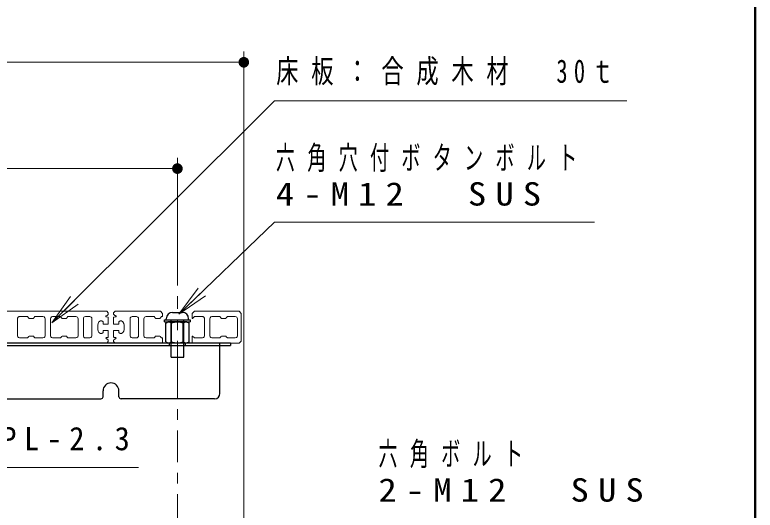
# Model space of a CAD drawing. Units: millimetres on the paper. Extents: x -385 to 0, y -594 to 267.
# Drawn here: x -69.7 to 0, y 156.4 to 203 of the extents above; entities that cross this region are included whole.
import ezdxf

# ---------------------------------------------------------------- set-up
doc = ezdxf.new("R2010")
doc.units = ezdxf.units.MM
doc.linetypes.add('USER1', pattern=[4.5, 2.5, -2])
doc.linetypes.add('USER2', pattern=[6, 3, -1, 1, -1])
doc.layers.add('1_10', color=7, linetype='Continuous', lineweight=25)
doc.layers.add('LY_3', color=7, linetype='Continuous', lineweight=13)
doc.styles.add('ＭＳ ゴシック', font='')
doc.styles.get('ＭＳ ゴシック').set_extended_font_data('MS Gothic')

# ---------------------------------------------------------------- blocks, each defined once
blk = doc.blocks.new('filled_dot')
at = {"color": 0, "linetype": 'Continuous', "lineweight": -2, "const_width": 1.25}
blk.add_lwpolyline([(-0.625, 0, 1), (0.625, 0, 1)], format="xyb", close=True, dxfattribs=at)

msp = doc.modelspace()

# ---------------------------------------------------------------- linework, layer by layer
at = {"layer": '1_10', "lineweight": 13}
for p, q in [((-48.118, 142.974), (-48.118, 199.576)), ((-148.118, 198.576), (-48.118, 198.576)), ((-54.368, 177.577), (-54.368, 189.576)), ((-141.868, 188.576), (-54.368, 188.576)), ((-54.231, 174.884), (-52.415, 177.323)), ((-54.231, 174.884), (-52.068, 176.962)), ((-66.189, 174.064), (-64.419, 176.537)), ((-51.722, 176.602), (-54.231, 174.884)), ((-66.189, 174.064), (-64.065, 176.183)), ((-63.712, 175.829), (-66.189, 174.064))]:
    msp.add_line(p, q, dxfattribs=at)
at = {"layer": '1_10', "linetype": 'USER2', "lineweight": 13}
for p, q in [((-54.368, 169.371), (-54.368, 176.577)), ((-54.368, 118.957), (-54.368, 171.044))]:
    msp.add_line(p, q, dxfattribs=at)
at = {"layer": '1_10', "color": 40, "lineweight": 13}
for p, q in [((-60.218, 175.154), (-55.968, 175.154)), ((-55.768, 174.954), (-55.968, 175.154)), ((-55.768, 174.654), (-55.768, 174.954)), ((-52.768, 175.154), (-52.968, 174.954)), ((-52.968, 174.479), (-52.968, 174.954)), ((-52.768, 175.154), (-48.568, 175.154)), ((-48.568, 175.154), (-48.368, 174.954)), ((-48.368, 174.954), (-48.368, 172.354)), ((-55.868, 174.654), (-55.768, 174.654)), ((-52.943, 174.479), (-52.968, 174.479)), ((-52.943, 172.829), (-52.968, 172.829)), ((-52.968, 172.154), (-52.968, 172.829)), ((-52.943, 172.829), (-52.768, 172.654)), ((-55.768, 172.154), (-60.218, 172.154)), ((-55.868, 172.654), (-55.768, 172.654)), ((-55.768, 172.154), (-55.768, 172.654)), ((-48.568, 172.154), (-52.968, 172.154)), ((-48.568, 172.154), (-48.368, 172.354))]:
    msp.add_line(p, q, dxfattribs=at)
at = {"layer": '1_10'}
for p, q in [((-54.818, 175.054), (-53.918, 175.054)), ((-55.568, 174.154), (-55.568, 174.354)), ((-55.568, 174.354), (-53.168, 174.354)), ((-55.418, 174.354), (-55.418, 174.454)), ((-55.418, 174.354), (-53.318, 174.354)), ((-54.968, 170.854), (-54.968, 174.354)), ((-53.768, 170.854), (-53.768, 174.354)), ((-53.318, 174.354), (-53.318, 174.454)), ((-53.168, 174.354), (-53.168, 174.154)), ((-55.568, 174.154), (-53.168, 174.154)), ((-55.465, 174.04), (-55.268, 174.154)), ((-55.465, 172.268), (-55.465, 174.04)), ((-53.468, 174.154), (-55.268, 174.154)), ((-54.916, 172.268), (-54.916, 174.04)), ((-53.819, 172.268), (-53.819, 174.04)), ((-53.271, 174.04), (-53.468, 174.154)), ((-53.271, 172.268), (-53.271, 174.04)), ((-54.968, 172.154), (-98.118, 172.154)), ((-55.465, 172.268), (-55.268, 172.154)), ((-53.468, 172.154), (-55.268, 172.154)), ((-55.118, 171.924), (-55.118, 172.154)), ((-49.368, 172.154), (-53.768, 172.154)), ((-53.618, 171.924), (-53.618, 172.154)), ((-53.271, 172.268), (-53.468, 172.154)), ((-49.368, 172.154), (-49.368, 171.924)), ((-50.368, 171.924), (-49.368, 171.924)), ((-54.968, 170.854), (-53.768, 170.854))]:
    msp.add_line(p, q, dxfattribs=at)
at = {"layer": '1_10', "color": 190}
for p, q in [((-49.368, 172.154), (-146.868, 172.154)), ((-50.368, 167.424), (-50.368, 172.154)), ((-146.868, 171.924), (-49.368, 171.924)), ((-61.368, 167.124), (-61.368, 167.674)), ((-59.868, 167.124), (-59.868, 167.674)), ((-134.668, 166.924), (-61.568, 166.924)), ((-50.868, 166.924), (-59.668, 166.924))]:
    msp.add_line(p, q, dxfattribs=at)
at = {"layer": '1_10', "color": 190, "linetype": 'USER1', "lineweight": 13}
msp.add_line((-49.368, 171.924), (-146.868, 171.924), dxfattribs=at)
at = {"layer": '1_10', "lineweight": 13}
for points in [[(-66.189, 174.064), (-45.243, 194.966), (-12.072, 194.966)], [(-54.231, 174.884), (-45.234, 183.529), (-15.105, 183.529)], [(-95.872, 167.784), (-88.38, 160.456), (-58.028, 160.456)]]:
    msp.add_lwpolyline(points, dxfattribs=at)
at = {"layer": '1_10', "color": 40, "lineweight": 13}
for points in [[(-75.218, 172.154), (-61.018, 172.154), (-60.868, 172.304), (-60.868, 172.43), (-60.873, 172.452), (-60.887, 172.469), (-60.985, 172.548), (-60.993, 172.553), (-61.002, 172.557), (-61.057, 172.573), (-61.083, 172.592), (-61.093, 172.622), (-61.093, 172.638), (-61.08, 172.672), (-61.047, 172.688), (-60.914, 172.7), (-60.881, 172.716), (-60.868, 172.751), (-60.868, 173.329), (-60.893, 173.354), (-61.343, 173.354), (-61.368, 173.329), (-61.368, 173.154), (-61.468, 173.054), (-61.618, 173.054), (-61.747, 173.155), (-61.834, 173.294), (-61.868, 173.454), (-61.868, 173.854), (-61.834, 174.014), (-61.747, 174.153), (-61.618, 174.254), (-61.468, 174.254), (-61.368, 174.154), (-61.368, 173.979), (-61.343, 173.954), (-60.893, 173.954), (-60.868, 173.979), (-60.868, 174.558), (-60.881, 174.592), (-60.914, 174.608), (-61.047, 174.62), (-61.08, 174.636), (-61.093, 174.671), (-61.093, 174.686), (-61.083, 174.717), (-61.057, 174.735), (-61.002, 174.751), (-60.993, 174.755), (-60.985, 174.76), (-60.887, 174.839), (-60.873, 174.857), (-60.868, 174.879), (-60.868, 175.004), (-61.018, 175.154), (-75.218, 175.154)], [(-60.218, 172.154), (-60.368, 172.304), (-60.368, 172.43), (-60.363, 172.452), (-60.349, 172.469), (-60.251, 172.548), (-60.243, 172.553), (-60.234, 172.557), (-60.179, 172.573), (-60.153, 172.592), (-60.143, 172.622), (-60.143, 172.638), (-60.156, 172.672), (-60.189, 172.688), (-60.322, 172.7), (-60.355, 172.716), (-60.368, 172.751), (-60.368, 173.329), (-60.343, 173.354), (-59.893, 173.354), (-59.868, 173.329), (-59.868, 173.154), (-59.768, 173.054), (-59.618, 173.054), (-59.489, 173.155), (-59.402, 173.294), (-59.368, 173.454), (-59.368, 173.854), (-59.402, 174.014), (-59.489, 174.153), (-59.618, 174.254), (-59.768, 174.254), (-59.868, 174.154), (-59.868, 173.979), (-59.893, 173.954), (-60.343, 173.954), (-60.368, 173.979), (-60.368, 174.558), (-60.355, 174.592), (-60.322, 174.608), (-60.189, 174.62), (-60.156, 174.636), (-60.143, 174.671), (-60.143, 174.686), (-60.153, 174.717), (-60.179, 174.735), (-60.234, 174.751), (-60.243, 174.755), (-60.251, 174.76), (-60.349, 174.839), (-60.363, 174.857), (-60.368, 174.879), (-60.368, 175.004), (-60.218, 175.154)], [(-55.868, 174.654), (-55.968, 174.554), (-55.968, 174.529), (-56.018, 174.479), (-56.418, 174.479), (-56.468, 174.529), (-56.468, 174.554), (-56.568, 174.654), (-57.318, 174.654), (-57.395, 174.639), (-57.459, 174.596), (-57.503, 174.531), (-57.518, 174.454), (-57.518, 172.854)], [(-52.768, 172.654), (-52.018, 172.654), (-51.918, 172.681), (-51.845, 172.754), (-51.818, 172.854), (-51.818, 174.454), (-51.821, 174.489), (-51.83, 174.523), (-51.845, 174.554), (-51.865, 174.583), (-51.889, 174.607), (-51.918, 174.627), (-51.95, 174.642), (-51.983, 174.651), (-52.018, 174.654), (-52.768, 174.654), (-52.943, 174.479)], [(-57.518, 172.854), (-57.491, 172.754), (-57.418, 172.681), (-57.318, 172.654), (-56.568, 172.654), (-56.468, 172.754), (-56.468, 172.779), (-56.418, 172.829), (-56.018, 172.829), (-55.968, 172.779), (-55.968, 172.754), (-55.868, 172.654)]]:
    msp.add_lwpolyline(points, dxfattribs=at)
for points in [[(-67.018, 174.654), (-66.918, 174.627), (-66.845, 174.554), (-66.818, 174.454), (-66.818, 172.854), (-66.845, 172.754), (-66.918, 172.681), (-67.018, 172.654), (-67.768, 172.654), (-67.868, 172.754), (-67.868, 172.779), (-67.918, 172.829), (-68.318, 172.829), (-68.368, 172.779), (-68.368, 172.754), (-68.468, 172.654), (-69.218, 172.654), (-69.318, 172.681), (-69.391, 172.754), (-69.418, 172.854), (-69.418, 174.454), (-69.415, 174.489), (-69.406, 174.523), (-69.391, 174.554), (-69.371, 174.583), (-69.347, 174.607), (-69.318, 174.627), (-69.286, 174.642), (-69.253, 174.651), (-69.218, 174.654), (-68.468, 174.654), (-68.368, 174.554), (-68.368, 174.529), (-68.318, 174.479), (-67.918, 174.479), (-67.868, 174.529), (-67.868, 174.554), (-67.768, 174.654)], [(-63.718, 172.854), (-63.745, 172.754), (-63.818, 172.681), (-63.918, 172.654), (-64.668, 172.654), (-64.768, 172.754), (-64.768, 172.779), (-64.818, 172.829), (-65.218, 172.829), (-65.268, 172.779), (-65.268, 172.754), (-65.368, 172.654), (-66.118, 172.654), (-66.218, 172.681), (-66.291, 172.754), (-66.318, 172.854), (-66.318, 174.454), (-66.291, 174.554), (-66.218, 174.627), (-66.118, 174.654), (-65.368, 174.654), (-65.268, 174.554), (-65.268, 174.529), (-65.218, 174.479), (-64.818, 174.479), (-64.768, 174.529), (-64.768, 174.554), (-64.668, 174.654), (-63.918, 174.654), (-63.841, 174.639), (-63.777, 174.596), (-63.733, 174.531), (-63.718, 174.454)], [(-63.018, 174.654), (-62.618, 174.654), (-62.541, 174.639), (-62.477, 174.596), (-62.433, 174.531), (-62.418, 174.454), (-62.418, 172.854), (-62.445, 172.754), (-62.518, 172.681), (-62.618, 172.654), (-63.018, 172.654), (-63.095, 172.669), (-63.159, 172.713), (-63.203, 172.778), (-63.218, 172.854), (-63.218, 174.454), (-63.203, 174.531), (-63.159, 174.596), (-63.095, 174.639)], [(-58.218, 174.654), (-58.618, 174.654), (-58.695, 174.639), (-58.759, 174.596), (-58.803, 174.531), (-58.818, 174.454), (-58.818, 172.854), (-58.791, 172.754), (-58.718, 172.681), (-58.618, 172.654), (-58.218, 172.654), (-58.141, 172.669), (-58.077, 172.713), (-58.033, 172.778), (-58.018, 172.854), (-58.018, 174.454), (-58.033, 174.531), (-58.077, 174.596), (-58.141, 174.639)], [(-50.218, 174.479), (-50.268, 174.529), (-50.268, 174.554), (-50.368, 174.654), (-51.118, 174.654), (-51.218, 174.627), (-51.291, 174.554), (-51.318, 174.454), (-51.318, 172.854), (-51.291, 172.754), (-51.218, 172.681), (-51.118, 172.654), (-50.368, 172.654), (-50.268, 172.754), (-50.268, 172.779), (-50.218, 172.829), (-49.818, 172.829), (-49.768, 172.779), (-49.768, 172.754), (-49.668, 172.654), (-48.918, 172.654), (-48.818, 172.681), (-48.745, 172.754), (-48.718, 172.854), (-48.718, 174.454), (-48.733, 174.531), (-48.777, 174.596), (-48.841, 174.639), (-48.918, 174.654), (-49.668, 174.654), (-49.768, 174.554), (-49.768, 174.529), (-49.818, 174.479)]]:
    msp.add_lwpolyline(points, close=True, dxfattribs=at)
at = {"layer": '1_10'}
for centre, radius, start, end in [((-54.818, 174.454), 0.6, 90, 180), ((-53.918, 174.454), 0.6, 0, 90), ((-55.191, 173.64), 0.486, 55.61586, 124.38414), ((-54.368, 172.31), 1.815, 72.41211, 107.58789), ((-53.545, 173.64), 0.486, 55.61586, 124.38414), ((-55.191, 172.669), 0.486, 235.61587, 304.38414), ((-54.368, 173.998), 1.815, 252.41211, 287.58789), ((-53.545, 172.669), 0.486, 235.61587, 304.38414)]:
    msp.add_arc(centre, radius, start, end, dxfattribs=at)
at = {"layer": '1_10', "color": 190}
for centre, radius, start, end in [((-60.618, 167.674), 0.75, 0, 180), ((-50.868, 167.424), 0.5, 270, 0), ((-61.568, 167.124), 0.2, 270, 0), ((-59.668, 167.124), 0.2, 180, 270)]:
    msp.add_arc(centre, radius, start, end, dxfattribs=at)
at = {"layer": 'LY_3', "lineweight": 50}
msp.add_line((0, 0), (0, 267), dxfattribs=at)

# ---------------------------------------------------------------- block references
at = {"layer": '1_10', "lineweight": 13, "xscale": 0.4, "yscale": 0.4, "rotation": 180}
for p in [(-48.118, 198.576), (-54.368, 188.576)]:
    msp.add_blockref('filled_dot', p, dxfattribs=at)

# ---------------------------------------------------------------- texts
at = {"layer": '1_10', "char_height": 2.199, "attachment_point": 4, "style": 'ＭＳ ゴシック'}
for s, insert in [('\\T1.57;\\W0.7;床板：合成木材\u300030ｔ', (-45.072, 197.616)), ('\\T1.64;\\W0.6;六角穴付ボタンボルト', (-45.105, 189.479)), ('\\T1.5;\\W1.15;4-M12\u3000SUS', (-45.105, 186.179)), ('\\T1.5;\\W0.95;つなぎ：PL-2.3', (-88.028, 163.106)), ('\\T1.64;\\W0.6;六角ボルト', (-35.45, 161.63)), ('\\T1.5;\\W1.15;2-M12\u3000SUS', (-35.45, 158.33))]:
    msp.add_mtext(s, dxfattribs=dict(at, insert=insert))

doc.saveas('drawing.dxf')
